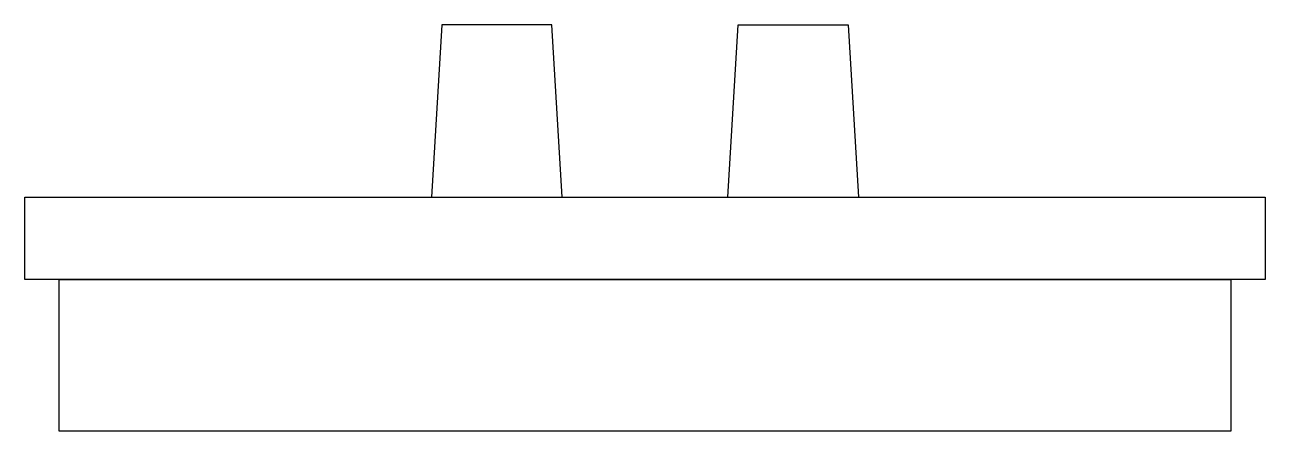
# Model space of a CAD drawing. Header units: metres. Extents: x -90 to 90, y -34 to 25.
import ezdxf

# ---------------------------------------------------------------- set-up
doc = ezdxf.new("R2010")
doc.units = ezdxf.units.M

msp = doc.modelspace()

# ---------------------------------------------------------------- linework, layer by layer
for p, q in [((-29.5, 25), (-31, 0)), ((-13.5, 25), (-29.5, 25)), ((-12, 0), (-13.5, 25)), ((12, 0), (13.5, 25)), ((13.5, 25), (29.5, 25)), ((29.5, 25), (31, 0)), ((-90, 0), (90, 0)), ((-90, -12), (-90, 0)), ((-31, 0), (-12, 0)), ((12, 0), (31, 0)), ((90, 0), (90, -12)), ((90, -12), (-90, -12)), ((-85, -12), (85, -12)), ((-85, -34), (-85, -12)), ((85, -12), (85, -34)), ((85, -34), (-85, -34))]:
    msp.add_line(p, q)

doc.saveas('drawing.dxf')
